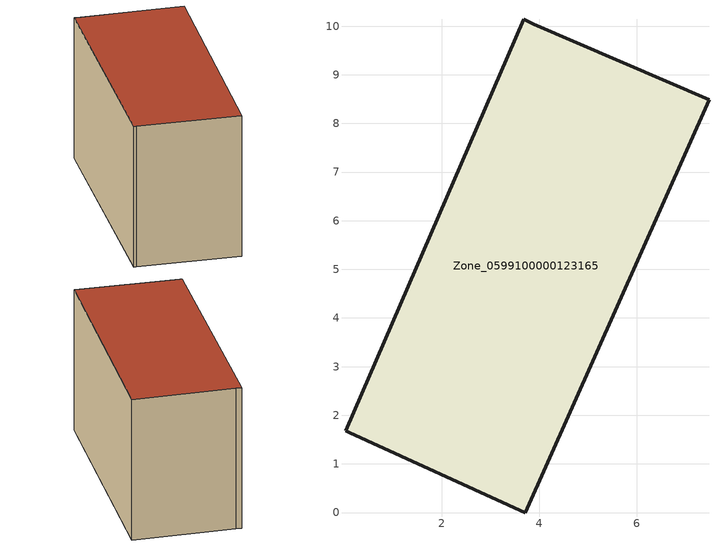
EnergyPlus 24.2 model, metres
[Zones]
Zone_0599100000123165
 floor ground (C_G): 0.1,1.64 0.02,1.68 3.68,10.14 3.89,10.04 7.49,8.49 3.71,0 z0
 wall outside (C_F): 0.02,1.68 0.1,1.64 3.71,0 7.49,8.49 3.89,10.04 3.68,10.14 0.02,1.68 z0:5.73
 roof outside (C_R): 3.89,10.04 3.68,10.14 0.02,1.68 0.1,1.64 3.71,0 7.49,8.49 z5.73
[BUILDING]
Pand.0599100000123165: North Axis=0; Terrain=City; Loads Convergence Tolerance Value=0.04; Temperature Convergence Tolerance Value=0.4; Solar Distribution=FullExterior; Maximum Number of Warmup Days=25; Minimum Number of Warmup Days=1
[Site:Location]
Rotterdam.The.Hague.AP_ZH_NLD Design_Conditions: Latitude=51.96; Longitude=4.45; Time Zone=1; Elevation=-4.5
[SITE:GROUNDTEMPERATURE:BUILDINGSURFACE]
18, 18, 18, 18, 18, 18, 18, 18, 18, 18, 18, 18
[MATERIAL] Thermal Absorptance=0.9; Solar Absorptance=0.7; Visible Absorptance=0.7
Name | Roughness | Thickness | Conductivity | Density | Specific Heat
G.TI.1946-1964 | MediumSmooth | 0.15 | 1 | 540 | 1210
F.TI.1946-1964 | Rough | 0.3 | 0.857143 | 1920 | 840
R.TI.1946-1964 | MediumRough | 0.2 | 0.277778 | 1500 | 1000
[CONSTRUCTION]
C_G: G.TI.1946-1964
C_F: F.TI.1946-1964
C_R: R.TI.1946-1964
[ZONE]
Zone_0599100000123165: Type=1; Multiplier=1; Ceiling Height=Autocalculate; Volume=Autocalculate; Floor Area=autocalculate; Part of Total Floor Area=Yes
[ZONEINFILTRATION:DESIGNFLOWRATE]
Infil_Zone_0599100000123165: Zone or ZoneList or Space or SpaceList=Zone_0599100000123165; Schedule=AlwaysOn; Design Flow Rate Calculation Method=Flow/Area; Flow Rate per Floor Area=0.003; Constant Term Coefficient=1; Temperature Term Coefficient=0; Velocity Term Coefficient=0; Velocity Squared Term Coefficient=0
[HVACTEMPLATE:ZONE:IDEALLOADSAIRSYSTEM]
Zone_0599100000123165: Maximum Heating Supply Air Temperature=50; Minimum Cooling Supply Air Temperature=13; Maximum Heating Supply Air Humidity Ratio=0.0156; Minimum Cooling Supply Air Humidity Ratio=0.0077; Heating Limit=NoLimit; Cooling Limit=NoLimit; Dehumidification Control Type=ConstantSensibleHeatRatio; Cooling Sensible Heat Ratio=0.7; Dehumidification Setpoint=60; Humidification Control Type=None; Humidification Setpoint=30; Outdoor Air Method=None; Outdoor Air Flow Rate per Person=0.00944; Outdoor Air Flow Rate per Zone Floor Area=0; Outdoor Air Flow Rate per Zone=0; Demand Controlled Ventilation Type=None; Outdoor Air Economizer Type=NoEconomizer; Heat Recovery Type=None; Sensible Heat Recovery Effectiveness=0.7; Latent Heat Recovery Effectiveness=0.65
[ZONECONTROL:THERMOSTAT]
ThermostatControl_Zone_0599100000123165: Zone or ZoneList=Zone_0599100000123165; Control Type Schedule=DualSetpointControlType; Control 1=Thermostat_Zone_0599100000123165; Temperature Difference Between Cutout And Setpoint=0
[THERMOSTATSETPOINT:DUALSETPOINT]
Thermostat_Zone_0599100000123165: Heating Setpoint Temperature Schedule=HeatingSetpoint_Zone_0599100000123165; Cooling Setpoint Temperature Schedule=CoolingSetpoint_Zone_0599100000123165
[SCHEDULE:COMPACT]
HeatingSetpoint_Zone_0599100000123165: Through: 12/31, For: AllDays, Until: 24:00, 21
CoolingSetpoint_Zone_0599100000123165: Through: 12/31, For: AllDays, Until: 24:00, 24
DualSetpointControlType: Through: 12/31, For: AllDays, Until: 24:00, 4
AlwaysOn: Through: 12/31, For: AllDays, Until: 24:00, 1
